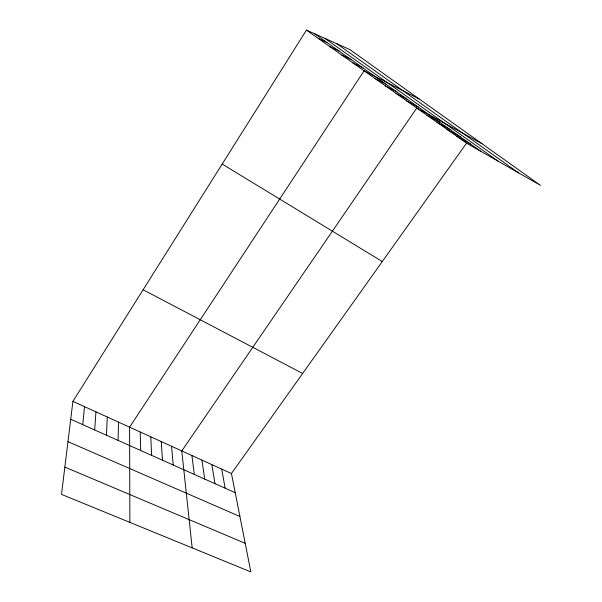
<?xml version="1.0" encoding="UTF-8"?>
<svg xmlns="http://www.w3.org/2000/svg" width="602" height="602" viewBox="0 0 602 602"><rect width="100%" height="100%" fill="white"/><g stroke="black" fill="none" stroke-linecap="round" stroke-linejoin="round"><path stroke-width="0.9" d="M118.112 440.423L118.489 422.115M106.464 435.223L107.276 417.013M94.68 429.963L95.944 411.851M82.767 424.643L84.491 406.636M72.91 401.368L61.509 494.392L250.838 571.9L231.439 473.526L466.535 143.171L540.491 185.378L349.875 49.597L306.456 30.1L72.91 401.368L231.439 473.526M64.858 467.077L245.202 543.32M67.973 441.657L239.912 516.493M70.712 419.263L235.216 492.684M318.27 38.445L326.901 42.456M329.934 46.685L339.039 51.042M341.462 54.82L351.019 59.523M352.84 62.864L362.848 67.891M419.391 99.112L364.09 70.803L129.588 427.164L129.859 522.37M374.873 78.426L385.724 84.069M143.11 289.773L302.633 373.473M385.528 85.951L396.786 91.895M396.063 93.393L407.704 99.623M406.478 100.752L418.503 107.261M482.059 143.758L416.772 108.021L181.789 450.928L192.166 547.88M426.953 115.208L439.708 122.259M437.014 122.319L450.123 129.626M446.97 129.347L460.417 136.91M456.805 136.293L470.591 144.111M222.191 164.06L382.293 261.546M306.456 30.1L466.535 143.171M324.937 38.4L498.373 161.344M314.605 33.757L480.644 151.222M336.849 43.743L518.615 172.894M221.702 469.093L225.14 488.184M211.874 464.616L214.967 483.647M201.948 460.101L204.688 479.057M191.918 455.533L194.295 474.421M171.562 446.27L173.195 465.007M161.223 441.567L162.48 460.221M150.786 436.819L151.651 455.383M140.243 432.018L140.702 450.499"/></g></svg>
